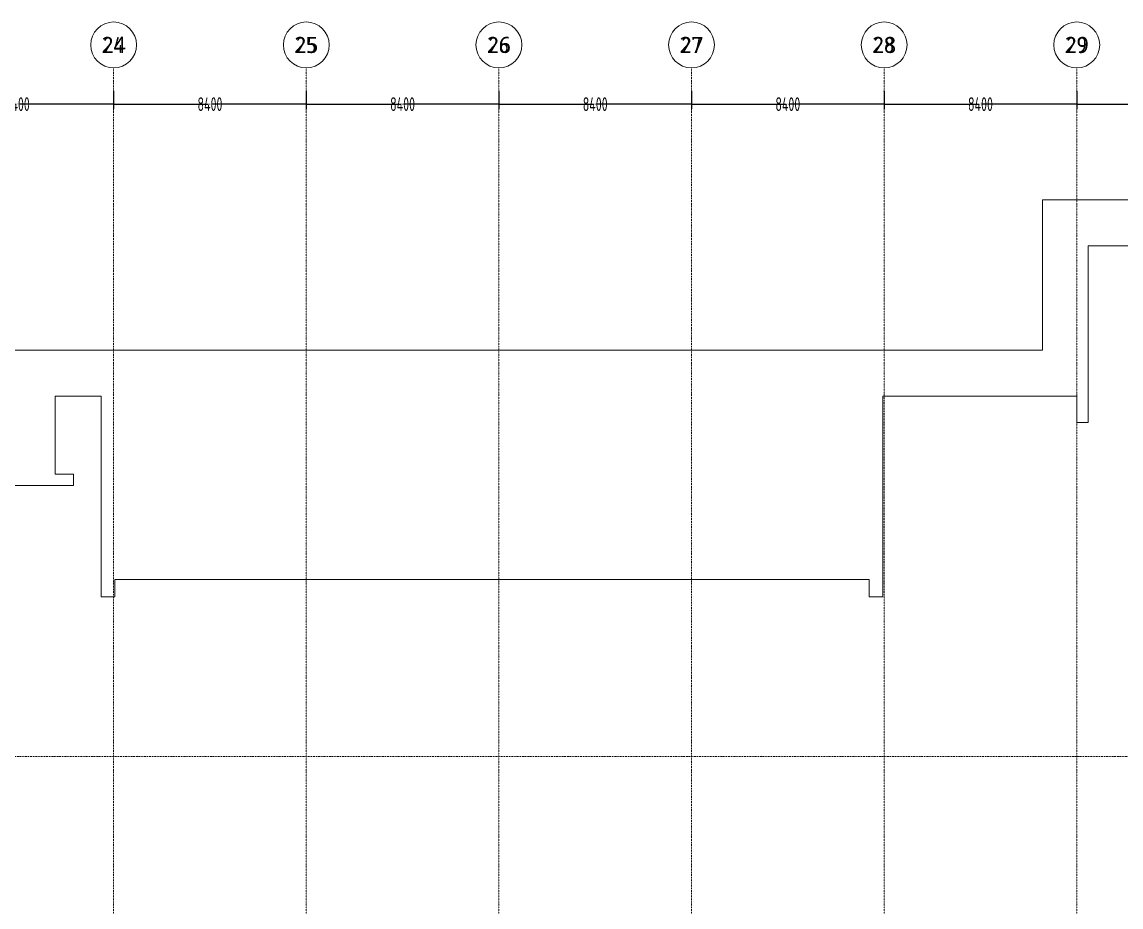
# Model space of a CAD drawing. Extents: x -32000 to 401936, y -48083 to 131250.
# Drawn here: x 197602 to 245530, y 92686 to 131250 of the extents above; entities that cross this region are included whole.
import ezdxf
from ezdxf.enums import TextEntityAlignment as Align

# ---------------------------------------------------------------- set-up
doc = ezdxf.new("R2010")
doc.units = 0
doc.header["$LTSCALE"] = 10
doc.linetypes.add('H12PL4$0$JJP_三點線', pattern=[0.9, 0.3, -0.15, 0, -0.15, 0, -0.15, 0, -0.15])
doc.linetypes.add('XFM7P40ICA$0$H12PL4$0$JJP_三點線', pattern=[0.9, 0.3, -0.15, 0, -0.15, 0, -0.15, 0, -0.15])
for name, color, linetype in [('H12PL4$0$A-DIM', 252, 'Continuous'), ('H12PL4$0$S-GRID', 252, 'Continuous'), ('XFM7P40ICA$0$H12PL4$0$A-DIM', 252, 'Continuous'), ('XFM7P40ICA$0$H12PL4$0$L40_19_HOJO', 252, 'Continuous'), ('XFM7P40ICA$0$H12PL4$0$L40_19_SUGATA2', 252, 'Continuous'), ('XFM7P40ICA$0$H12PL4$0$S-GRID', 252, 'Continuous')]:
    doc.layers.add(name, color=color, linetype=linetype)
doc.styles.add('H12PL4$0$dim-txt', font='isocp.shx', dxfattribs={"width": 0.7, "bigfont": 'chineset.shx'})
doc.styles.add('H12PL4$0$Standard', font='', dxfattribs={"width": 0.8})
doc.styles.add('XFM7P40ICA$0$H12PL4$0$dim-txt', font='isocp.shx', dxfattribs={"width": 0.7, "bigfont": 'chineset.shx'})
doc.styles.add('XFM7P40ICA$0$H12PL4$0$Standard', font='isocp.shx', dxfattribs={"bigfont": 'chineset.shx'})
doc.styles.get('H12PL4$0$Standard').set_extended_font_data('Microsoft JhengHei')
doc.dimstyles.new('H12PL4$0$ARCH-dim-200MM', dxfattribs={"dimscale": 200, "dimtxt": 0.3, "dimasz": 0.1, "dimexe": 0.1, "dimexo": 0.1, "dimgap": 0.05, "dimtad": 1, "dimdec": 0, "dimlfac": 10, "dimrnd": 0.5, "dimdsep": 46, "dimtxsty": 'H12PL4$0$dim-txt', "dimblk": 'H12PL4$0$_Dot', "dimcen": 2, "dimclrd": 256, "dimclre": 256, "dimclrt": 256, "dimadec": 0, "dimazin": 0, "dimtfac": 1, "dimtix": 1, "dimtmove": 2, "dimatfit": 3, "dimldrblk": 'H12PL4$0$_OBLIQUE', "dimfxl": 1, "dimtvp": 1, "dimtolj": 1, "dimarcsym": 0})
doc.dimstyles.new('XFM7P40ICA$0$H12PL4$0$ARCH-dim-2000', dxfattribs={"dimscale": 2000, "dimtxt": 0.3, "dimasz": 0.1, "dimexe": 0.1, "dimexo": 0.1, "dimgap": 0.05, "dimtad": 1, "dimdec": 0, "dimrnd": 0.5, "dimdsep": 46, "dimtxsty": 'XFM7P40ICA$0$H12PL4$0$dim-txt', "dimblk": 'XFM7P40ICA$0$H12PL4$0$_Dot', "dimcen": 2, "dimclrd": 256, "dimclre": 256, "dimclrt": 256, "dimadec": 0, "dimazin": 0, "dimtfac": 1, "dimtix": 1, "dimtmove": 2, "dimatfit": 3, "dimldrblk": 'XFM7P40ICA$0$H12PL4$0$_OBLIQUE', "dimfxl": 1, "dimtvp": 1, "dimtolj": 1, "dimarcsym": 0})

# ---------------------------------------------------------------- blocks, each defined once
blk = doc.blocks.new('*D350')
at = {"layer": 'DEFPOINTS', "color": 0, "linetype": 'Continuous', "transparency": 16777216}
for p in [(193200, 128250), (201600, 128250), (201600, 127670)]:
    blk.add_point(p, dxfattribs=at)
at = {"layer": 'XFM7P40ICA$0$H12PL4$0$A-DIM', "linetype": 'Continuous', "lineweight": -2, "transparency": 16777216}
for p, q in [((193200, 128050), (193200, 127470)), ((201600, 128050), (201600, 127470)), ((193400, 127670), (196754, 127670)), ((201400, 127670), (198046, 127670))]:
    blk.add_line(p, q, dxfattribs=at)
at = {"layer": 'XFM7P40ICA$0$H12PL4$0$A-DIM', "linetype": 'Continuous', "lineweight": 0, "transparency": 16777216, "insert": (197400, 127670), "char_height": 600, "attachment_point": 5, "style": 'XFM7P40ICA$0$H12PL4$0$dim-txt'}
blk.add_mtext('\\A1;8400', dxfattribs=at)
blk = doc.blocks.new('XFM7P40ICA$0$H12PL4$0$_Dot')
blk = doc.blocks.new('XFM7P40ICA$0$H12PL4$0$_OBLIQUE')
at = {"color": 0, "linetype": 'ByBlock', "lineweight": -2}
blk.add_line((-0.5, -0.5), (0.5, 0.5), dxfattribs=at)
blk = doc.blocks.new('*D351')
at = {"layer": 'DEFPOINTS', "color": 0, "linetype": 'Continuous', "transparency": 16777216}
for p in [(201600, 128250), (210000, 128250), (210000, 127670)]:
    blk.add_point(p, dxfattribs=at)
at = {"layer": 'XFM7P40ICA$0$H12PL4$0$A-DIM', "linetype": 'Continuous', "lineweight": -2, "transparency": 16777216}
for p, q in [((201600, 128050), (201600, 127470)), ((210000, 128050), (210000, 127470)), ((201800, 127670), (205154, 127670)), ((209800, 127670), (206446, 127670))]:
    blk.add_line(p, q, dxfattribs=at)
at = {"layer": 'XFM7P40ICA$0$H12PL4$0$A-DIM', "linetype": 'Continuous', "lineweight": 0, "transparency": 16777216, "insert": (205800, 127670), "char_height": 600, "attachment_point": 5, "style": 'XFM7P40ICA$0$H12PL4$0$dim-txt'}
blk.add_mtext('\\A1;8400', dxfattribs=at)
blk = doc.blocks.new('*D352')
at = {"layer": 'DEFPOINTS', "color": 0, "linetype": 'Continuous', "transparency": 16777216}
for p in [(210000, 128250), (218400, 128250), (218400, 127670)]:
    blk.add_point(p, dxfattribs=at)
at = {"layer": 'XFM7P40ICA$0$H12PL4$0$A-DIM', "linetype": 'Continuous', "lineweight": -2, "transparency": 16777216}
for p, q in [((210000, 128050), (210000, 127470)), ((218400, 128050), (218400, 127470)), ((210200, 127670), (213554, 127670)), ((218200, 127670), (214846, 127670))]:
    blk.add_line(p, q, dxfattribs=at)
at = {"layer": 'XFM7P40ICA$0$H12PL4$0$A-DIM', "linetype": 'Continuous', "lineweight": 0, "transparency": 16777216, "insert": (214200, 127670), "char_height": 600, "attachment_point": 5, "style": 'XFM7P40ICA$0$H12PL4$0$dim-txt'}
blk.add_mtext('\\A1;8400', dxfattribs=at)
blk = doc.blocks.new('*D353')
at = {"layer": 'DEFPOINTS', "color": 0, "linetype": 'Continuous', "transparency": 16777216}
for p in [(218400, 128250), (226800, 128250), (226800, 127670)]:
    blk.add_point(p, dxfattribs=at)
at = {"layer": 'XFM7P40ICA$0$H12PL4$0$A-DIM', "linetype": 'Continuous', "lineweight": -2, "transparency": 16777216}
for p, q in [((218400, 128050), (218400, 127470)), ((226800, 128050), (226800, 127470)), ((218600, 127670), (221954, 127670)), ((226600, 127670), (223246, 127670))]:
    blk.add_line(p, q, dxfattribs=at)
at = {"layer": 'XFM7P40ICA$0$H12PL4$0$A-DIM', "linetype": 'Continuous', "lineweight": 0, "transparency": 16777216, "insert": (222600, 127670), "char_height": 600, "attachment_point": 5, "style": 'XFM7P40ICA$0$H12PL4$0$dim-txt'}
blk.add_mtext('\\A1;8400', dxfattribs=at)
blk = doc.blocks.new('*D354')
at = {"layer": 'DEFPOINTS', "color": 0, "linetype": 'Continuous', "transparency": 16777216}
for p in [(226800, 128250), (235200, 128250), (235200, 127670)]:
    blk.add_point(p, dxfattribs=at)
at = {"layer": 'XFM7P40ICA$0$H12PL4$0$A-DIM', "linetype": 'Continuous', "lineweight": -2, "transparency": 16777216}
for p, q in [((226800, 128050), (226800, 127470)), ((235200, 128050), (235200, 127470)), ((227000, 127670), (230354, 127670)), ((235000, 127670), (231646, 127670))]:
    blk.add_line(p, q, dxfattribs=at)
at = {"layer": 'XFM7P40ICA$0$H12PL4$0$A-DIM', "linetype": 'Continuous', "lineweight": 0, "transparency": 16777216, "insert": (231000, 127670), "char_height": 600, "attachment_point": 5, "style": 'XFM7P40ICA$0$H12PL4$0$dim-txt'}
blk.add_mtext('\\A1;8400', dxfattribs=at)
blk = doc.blocks.new('*D355')
at = {"layer": 'DEFPOINTS', "color": 0, "linetype": 'Continuous', "transparency": 16777216}
for p in [(235200, 128250), (243600, 128250), (243600, 127670)]:
    blk.add_point(p, dxfattribs=at)
at = {"layer": 'XFM7P40ICA$0$H12PL4$0$A-DIM', "linetype": 'Continuous', "lineweight": -2, "transparency": 16777216}
for p, q in [((235200, 128050), (235200, 127470)), ((243600, 128050), (243600, 127470)), ((235400, 127670), (238754, 127670)), ((243400, 127670), (240046, 127670))]:
    blk.add_line(p, q, dxfattribs=at)
at = {"layer": 'XFM7P40ICA$0$H12PL4$0$A-DIM', "linetype": 'Continuous', "lineweight": 0, "transparency": 16777216, "insert": (239400, 127670), "char_height": 600, "attachment_point": 5, "style": 'XFM7P40ICA$0$H12PL4$0$dim-txt'}
blk.add_mtext('\\A1;8400', dxfattribs=at)
blk = doc.blocks.new('*D356')
at = {"layer": 'DEFPOINTS', "color": 0, "linetype": 'Continuous', "transparency": 16777216}
for p in [(243600, 128250), (252600, 128250), (252600, 127670)]:
    blk.add_point(p, dxfattribs=at)
at = {"layer": 'XFM7P40ICA$0$H12PL4$0$A-DIM', "linetype": 'Continuous', "lineweight": -2, "transparency": 16777216}
for p, q in [((243600, 128050), (243600, 127470)), ((252600, 128050), (252600, 127470)), ((243800, 127670), (247466, 127670)), ((252400, 127670), (248734, 127670))]:
    blk.add_line(p, q, dxfattribs=at)
at = {"layer": 'XFM7P40ICA$0$H12PL4$0$A-DIM', "linetype": 'Continuous', "lineweight": 0, "transparency": 16777216, "insert": (248100, 127670), "char_height": 600, "attachment_point": 5, "style": 'XFM7P40ICA$0$H12PL4$0$dim-txt'}
blk.add_mtext('\\A1;9000', dxfattribs=at)
blk = doc.blocks.new('*D541')
at = {"layer": 'DEFPOINTS', "color": 0, "linetype": 'Continuous', "transparency": 16777216}
for p in [(193200, 128250), (201600, 128250), (201600, 127670)]:
    blk.add_point(p, dxfattribs=at)
at = {"layer": 'H12PL4$0$A-DIM', "linetype": 'Continuous', "lineweight": -2, "transparency": 16777216}
for p, q in [((193200, 128230), (193200, 127650)), ((201600, 128230), (201600, 127650)), ((193220, 127670), (197321, 127670)), ((201580, 127670), (197479, 127670))]:
    blk.add_line(p, q, dxfattribs=at)
at = {"layer": 'H12PL4$0$A-DIM', "linetype": 'Continuous', "lineweight": 0, "transparency": 16777216, "insert": (197400, 127670), "char_height": 60, "attachment_point": 5, "style": 'H12PL4$0$dim-txt'}
blk.add_mtext('\\A1;84000', dxfattribs=at)
blk = doc.blocks.new('H12PL4$0$_Dot')
blk = doc.blocks.new('H12PL4$0$_OBLIQUE')
at = {"color": 0, "linetype": 'ByBlock', "lineweight": -2}
blk.add_line((-0.5, -0.5), (0.5, 0.5), dxfattribs=at)
blk = doc.blocks.new('*D542')
at = {"layer": 'DEFPOINTS', "color": 0, "linetype": 'Continuous', "transparency": 16777216}
for p in [(201600, 128250), (210000, 128250), (210000, 127670)]:
    blk.add_point(p, dxfattribs=at)
at = {"layer": 'H12PL4$0$A-DIM', "linetype": 'Continuous', "lineweight": -2, "transparency": 16777216}
for p, q in [((201600, 128230), (201600, 127650)), ((210000, 128230), (210000, 127650)), ((201620, 127670), (205721, 127670)), ((209980, 127670), (205879, 127670))]:
    blk.add_line(p, q, dxfattribs=at)
at = {"layer": 'H12PL4$0$A-DIM', "linetype": 'Continuous', "lineweight": 0, "transparency": 16777216, "insert": (205800, 127670), "char_height": 60, "attachment_point": 5, "style": 'H12PL4$0$dim-txt'}
blk.add_mtext('\\A1;84000', dxfattribs=at)
blk = doc.blocks.new('*D543')
at = {"layer": 'DEFPOINTS', "color": 0, "linetype": 'Continuous', "transparency": 16777216}
for p in [(210000, 128250), (218400, 128250), (218400, 127670)]:
    blk.add_point(p, dxfattribs=at)
at = {"layer": 'H12PL4$0$A-DIM', "linetype": 'Continuous', "lineweight": -2, "transparency": 16777216}
for p, q in [((210000, 128230), (210000, 127650)), ((218400, 128230), (218400, 127650)), ((210020, 127670), (214121, 127670)), ((218380, 127670), (214279, 127670))]:
    blk.add_line(p, q, dxfattribs=at)
at = {"layer": 'H12PL4$0$A-DIM', "linetype": 'Continuous', "lineweight": 0, "transparency": 16777216, "insert": (214200, 127670), "char_height": 60, "attachment_point": 5, "style": 'H12PL4$0$dim-txt'}
blk.add_mtext('\\A1;84000', dxfattribs=at)
blk = doc.blocks.new('*D544')
at = {"layer": 'DEFPOINTS', "color": 0, "linetype": 'Continuous', "transparency": 16777216}
for p in [(218400, 128250), (226800, 128250), (226800, 127670)]:
    blk.add_point(p, dxfattribs=at)
at = {"layer": 'H12PL4$0$A-DIM', "linetype": 'Continuous', "lineweight": -2, "transparency": 16777216}
for p, q in [((218400, 128230), (218400, 127650)), ((226800, 128230), (226800, 127650)), ((218420, 127670), (222521, 127670)), ((226780, 127670), (222679, 127670))]:
    blk.add_line(p, q, dxfattribs=at)
at = {"layer": 'H12PL4$0$A-DIM', "linetype": 'Continuous', "lineweight": 0, "transparency": 16777216, "insert": (222600, 127670), "char_height": 60, "attachment_point": 5, "style": 'H12PL4$0$dim-txt'}
blk.add_mtext('\\A1;84000', dxfattribs=at)
blk = doc.blocks.new('*D545')
at = {"layer": 'DEFPOINTS', "color": 0, "linetype": 'Continuous', "transparency": 16777216}
for p in [(226800, 128250), (235200, 128250), (235200, 127670)]:
    blk.add_point(p, dxfattribs=at)
at = {"layer": 'H12PL4$0$A-DIM', "linetype": 'Continuous', "lineweight": -2, "transparency": 16777216}
for p, q in [((226800, 128230), (226800, 127650)), ((235200, 128230), (235200, 127650)), ((226820, 127670), (230921, 127670)), ((235180, 127670), (231079, 127670))]:
    blk.add_line(p, q, dxfattribs=at)
at = {"layer": 'H12PL4$0$A-DIM', "linetype": 'Continuous', "lineweight": 0, "transparency": 16777216, "insert": (231000, 127670), "char_height": 60, "attachment_point": 5, "style": 'H12PL4$0$dim-txt'}
blk.add_mtext('\\A1;84000', dxfattribs=at)
blk = doc.blocks.new('*D546')
at = {"layer": 'DEFPOINTS', "color": 0, "linetype": 'Continuous', "transparency": 16777216}
for p in [(235200, 128250), (243600, 128250), (243600, 127670)]:
    blk.add_point(p, dxfattribs=at)
at = {"layer": 'H12PL4$0$A-DIM', "linetype": 'Continuous', "lineweight": -2, "transparency": 16777216}
for p, q in [((235200, 128230), (235200, 127650)), ((243600, 128230), (243600, 127650)), ((235220, 127670), (239321, 127670)), ((243580, 127670), (239479, 127670))]:
    blk.add_line(p, q, dxfattribs=at)
at = {"layer": 'H12PL4$0$A-DIM', "linetype": 'Continuous', "lineweight": 0, "transparency": 16777216, "insert": (239400, 127670), "char_height": 60, "attachment_point": 5, "style": 'H12PL4$0$dim-txt'}
blk.add_mtext('\\A1;84000', dxfattribs=at)
blk = doc.blocks.new('*D547')
at = {"layer": 'DEFPOINTS', "color": 0, "linetype": 'Continuous', "transparency": 16777216}
for p in [(243600, 128250), (252600, 128250), (252600, 127670)]:
    blk.add_point(p, dxfattribs=at)
at = {"layer": 'H12PL4$0$A-DIM', "linetype": 'Continuous', "lineweight": -2, "transparency": 16777216}
for p, q in [((243600, 128230), (243600, 127650)), ((252600, 128230), (252600, 127650)), ((243620, 127670), (248022, 127670)), ((252580, 127670), (248178, 127670))]:
    blk.add_line(p, q, dxfattribs=at)
at = {"layer": 'H12PL4$0$A-DIM', "linetype": 'Continuous', "lineweight": 0, "transparency": 16777216, "insert": (248100, 127670), "char_height": 60, "attachment_point": 5, "style": 'H12PL4$0$dim-txt'}
blk.add_mtext('\\A1;90000', dxfattribs=at)
blk = doc.blocks.new('XFM7P40ICA$0$H12PL4')
at = {"layer": 'XFM7P40ICA$0$H12PL4$0$L40_19_HOJO', "lineweight": 0, "flags": 128}
for points in [[(191950, 111050), (199850, 111050), (199850, 111550), (199050, 111550), (199050, 114950), (201050, 114950), (201050, 106200), (201650, 106200), (201650, 106950), (234550, 106950), (234550, 106200), (235150, 106200), (235150, 114950), (243600, 114950), (243600, 113800), (244100, 113800), (244100, 121500), (262200, 121500), (262200, 126600)], [(260200, 126600), (260200, 123500), (242100, 123500), (242100, 116950), (11050, 116950), (11050, 123550), (2150, 123550), (2150, 126600)]]:
    blk.add_lwpolyline(points, dxfattribs=at)
at = {"layer": 'XFM7P40ICA$0$H12PL4$0$L40_19_SUGATA2', "lineweight": 0, "flags": 128}
blk.add_lwpolyline([(262200, 126600), (262200, 121500), (244100, 121500), (244100, 113800), (243600, 113800), (243600, 114950), (235150, 114950), (235150, 106200), (234550, 106200), (234550, 106950), (201650, 106950), (201650, 106200), (201050, 106200), (201050, 114950), (199050, 114950), (199050, 111550), (199850, 111550), (199850, 111050), (191950, 111050)], dxfattribs=at)
at = {"layer": 'XFM7P40ICA$0$H12PL4$0$S-GRID', "linetype": 'XFM7P40ICA$0$H12PL4$0$JJP_三點線', "lineweight": 0}
for p, q in [((201600, 128250), (201600, 129250)), ((210000, 128250), (210000, 129250)), ((218400, 128250), (218400, 129250)), ((226800, 128250), (226800, 129250)), ((235200, 128250), (235200, 129250)), ((243600, 128250), (243600, 129250)), ((201600, 128250), (201600, -28000)), ((210000, 128250), (210000, -28000)), ((218400, 128250), (218400, -28000)), ((226800, 128250), (226800, -28000)), ((235200, 128250), (235200, -28000)), ((243600, 128250), (243600, -28000)), ((-29000, 99250), (289600, 99250))]:
    blk.add_line(p, q, dxfattribs=at)
at = {"layer": 'XFM7P40ICA$0$H12PL4$0$S-GRID', "lineweight": 0}
for centre in [(201600, 130250), (210000, 130250), (218400, 130250), (226800, 130250), (235200, 130250), (243600, 130250)]:
    blk.add_circle(centre, 1000, dxfattribs=at)
at = {"layer": 'XFM7P40ICA$0$H12PL4$0$S-GRID', "linetype": 'XFM7P40ICA$0$H12PL4$0$JJP_三點線', "lineweight": 0}
for p in [(201600, 128250), (201600, 128250), (210000, 128250), (210000, 128250), (218400, 128250), (218400, 128250), (226800, 128250), (226800, 128250), (235200, 128250), (235200, 128250), (243600, 128250), (243600, 128250)]:
    blk.add_point(p, dxfattribs=at)
at = {"layer": 'XFM7P40ICA$0$H12PL4$0$S-GRID', "style": 'XFM7P40ICA$0$H12PL4$0$Standard'}
for s, p in [('24', (201600, 130600)), ('25', (210000, 130600)), ('26', (218400, 130600)), ('27', (226800, 130600)), ('28', (235200, 130600)), ('29', (243600, 130600))]:
    blk.add_text(s, height=700, dxfattribs=at).set_placement(p, align=Align.TOP_CENTER)
at = {"layer": 'XFM7P40ICA$0$H12PL4$0$A-DIM', "linetype": 'Continuous', "lineweight": 0}
for base, p1, p2, picture, middle in [((201600, 127670), (193200, 128250), (201600, 128250), '*D350', (197400, 127670)), ((210000, 127670), (201600, 128250), (210000, 128250), '*D351', (205800, 127670)), ((218400, 127670), (210000, 128250), (218400, 128250), '*D352', (214200, 127670)), ((226800, 127670), (218400, 128250), (226800, 128250), '*D353', (222600, 127670)), ((235200, 127670), (226800, 128250), (235200, 128250), '*D354', (231000, 127670)), ((243600, 127670), (235200, 128250), (243600, 128250), '*D355', (239400, 127670)), ((252600, 127670), (243600, 128250), (252600, 128250), '*D356', (248100, 127670))]:
    dim = blk.add_linear_dim(base=base, p1=p1, p2=p2, dimstyle='XFM7P40ICA$0$H12PL4$0$ARCH-dim-2000', dxfattribs=at)
    dim.commit()
    dim.dimension.update_dxf_attribs({"geometry": picture, "text_midpoint": middle, "dimtype": 128})
blk = doc.blocks.new('XFM7P40ICA')
blk.add_blockref('XFM7P40ICA$0$H12PL4', (0, 0))
blk = doc.blocks.new('H12PL4')
at = {"layer": 'H12PL4$0$S-GRID', "linetype": 'H12PL4$0$JJP_三點線', "lineweight": 0}
for p, q in [((201600, 128250), (201600, 129250)), ((210000, 128250), (210000, 129250)), ((218400, 128250), (218400, 129250)), ((226800, 128250), (226800, 129250)), ((235200, 128250), (235200, 129250)), ((243600, 128250), (243600, 129250)), ((201600, 128250), (201600, -28000)), ((210000, 128250), (210000, -28000)), ((218400, 128250), (218400, -28000)), ((226800, 128250), (226800, -28000)), ((235200, 128250), (235200, -28000)), ((243600, 128250), (243600, -28000)), ((-29000, 99250), (289600, 99250))]:
    blk.add_line(p, q, dxfattribs=at)
at = {"layer": 'H12PL4$0$S-GRID', "lineweight": 0}
for centre in [(201600, 130250), (210000, 130250), (218400, 130250), (226800, 130250), (235200, 130250), (243600, 130250)]:
    blk.add_circle(centre, 1000, dxfattribs=at)
at = {"layer": 'H12PL4$0$S-GRID', "linetype": 'H12PL4$0$JJP_三點線', "lineweight": 0}
for p in [(201600, 128250), (201600, 128250), (210000, 128250), (210000, 128250), (218400, 128250), (218400, 128250), (226800, 128250), (226800, 128250), (235200, 128250), (235200, 128250), (243600, 128250), (243600, 128250)]:
    blk.add_point(p, dxfattribs=at)
at = {"layer": 'H12PL4$0$S-GRID', "style": 'H12PL4$0$Standard'}
for s, p in [('24', (201600, 130600)), ('25', (210000, 130600)), ('26', (218400, 130600)), ('27', (226800, 130600)), ('28', (235200, 130600)), ('29', (243600, 130600))]:
    blk.add_text(s, height=700, dxfattribs=at).set_placement(p, align=Align.TOP_CENTER)
at = {"layer": 'H12PL4$0$A-DIM', "linetype": 'Continuous', "lineweight": 0}
for base, p1, p2, picture, middle in [((201600, 127670), (193200, 128250), (201600, 128250), '*D541', (197400, 127670)), ((210000, 127670), (201600, 128250), (210000, 128250), '*D542', (205800, 127670)), ((218400, 127670), (210000, 128250), (218400, 128250), '*D543', (214200, 127670)), ((226800, 127670), (218400, 128250), (226800, 128250), '*D544', (222600, 127670)), ((235200, 127670), (226800, 128250), (235200, 128250), '*D545', (231000, 127670)), ((243600, 127670), (235200, 128250), (243600, 128250), '*D546', (239400, 127670)), ((252600, 127670), (243600, 128250), (252600, 128250), '*D547', (248100, 127670))]:
    dim = blk.add_linear_dim(base=base, p1=p1, p2=p2, dimstyle='H12PL4$0$ARCH-dim-200MM', dxfattribs=at)
    dim.commit()
    dim.dimension.update_dxf_attribs({"geometry": picture, "text_midpoint": middle, "dimtype": 128})

msp = doc.modelspace()

# ---------------------------------------------------------------- block references
msp.add_blockref('XFM7P40ICA', (0, 0))

# ---------------------------------------------------------------- next in the draw order: block references
msp.add_blockref('H12PL4', (0, 0))

doc.saveas('drawing.dxf')
